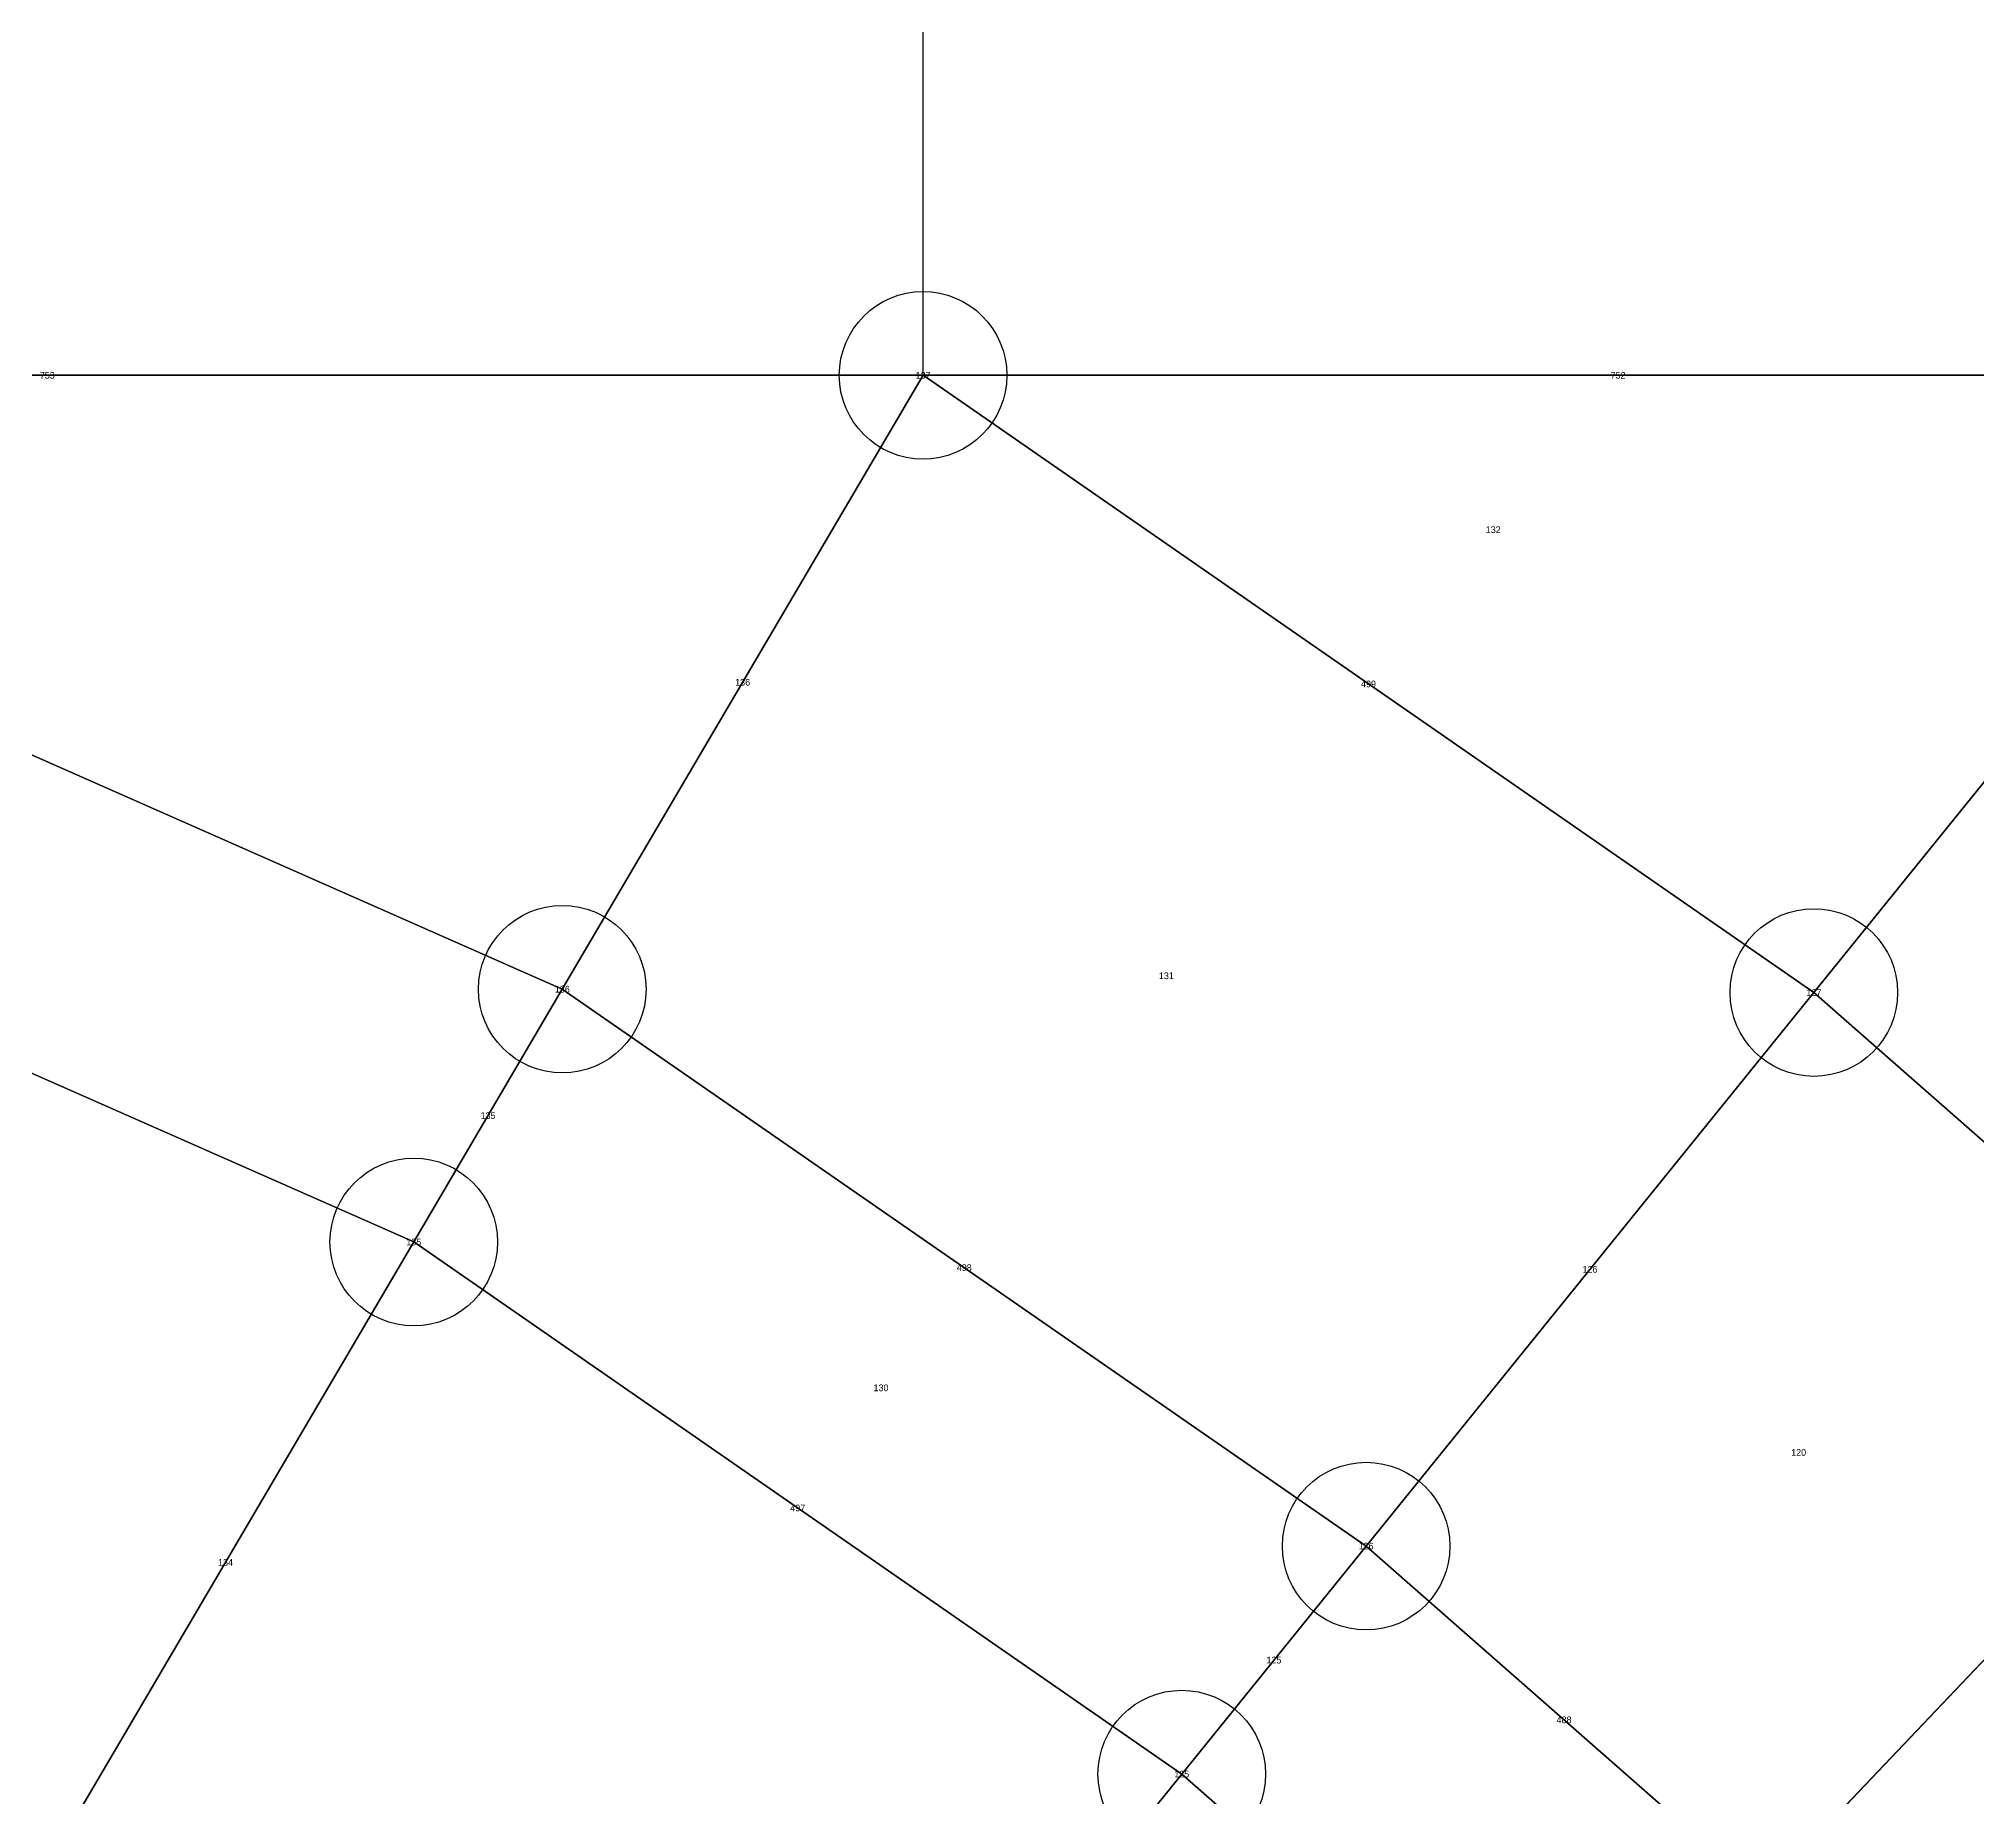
# Model space of a CAD drawing. Extents: x -2.75 to 2.75, y -2.5 to 2.5.
# Drawn here: x 0.838 to 1.417, y 1.451 to 1.975 of the extents above; entities that cross this region are included whole.
import ezdxf
from ezdxf.enums import TextEntityAlignment as Align

# ---------------------------------------------------------------- set-up
doc = ezdxf.new("R2010")
doc.units = 0
doc.header["$MEASUREMENT"] = 0
doc.header["$PDMODE"] = 33
doc.header["$PDSIZE"] = 0.05
for name, color, linetype in [('BRANCHE ESTERNO', 1, 'Continuous'), ('BRANCHE INTERNO', 7, 'Continuous'), ('BRANCHES-Index', 7, 'Continuous'), ('Faces', 7, 'Continuous'), ('Faces-Index', 7, 'Continuous'), ('NODI-Index', 7, 'Continuous'), ('NODO INTRADOSSO INTERNO', 7, 'Continuous')]:
    doc.layers.add(name, color=color, linetype=linetype)

msp = doc.modelspace()

# ---------------------------------------------------------------- linework, layer by layer
at = {"layer": 'BRANCHE ESTERNO'}
msp.add_line((1.1021, 1.875, 1.51691), (1.1021, 2.475, -1.48309), dxfattribs=at)
at = {"layer": 'BRANCHE INTERNO'}
for p, q in [((0.99445, 1.69186, 1.78323), (0.57941, 1.875, 1.78323)), ((1.1021, 1.875, 1.51691), (0.57941, 1.875, 1.78323)), ((0.99445, 1.69186, 1.78323), (1.1021, 1.875, 1.51691)), ((1.36793, 1.69086, 1.51691), (1.1021, 1.875, 1.51691)), ((1.51691, 1.875, 1.1021), (1.1021, 1.875, 1.51691)), ((1.36793, 1.69086, 1.51691), (1.51691, 1.875, 1.1021)), ((0.95012, 1.61644, 1.875), (0.55358, 1.79142, 1.875)), ((0.95012, 1.61644, 1.875), (0.99445, 1.69186, 1.78323)), ((1.23432, 1.52571, 1.78323), (0.99445, 1.69186, 1.78323)), ((1.23432, 1.52571, 1.78323), (1.36793, 1.69086, 1.51691)), ((1.49884, 1.57598, 1.51691), (1.36793, 1.69086, 1.51691)), ((0.83777, 1.4253, 2.07314), (0.95012, 1.61644, 1.875)), ((1.1793, 1.4577, 1.875), (0.95012, 1.61644, 1.875)), ((1.35245, 1.42205, 1.78323), (1.49884, 1.57598, 1.51691)), ((1.1793, 1.4577, 1.875), (1.23432, 1.52571, 1.78323)), ((1.35245, 1.42205, 1.78323), (1.23432, 1.52571, 1.78323)), ((1.03985, 1.28532, 2.07314), (1.1793, 1.4577, 1.875)), ((1.29216, 1.35866, 1.875), (1.1793, 1.4577, 1.875))]:
    msp.add_line(p, q, dxfattribs=at)
at = {"layer": 'Faces'}
for points in [[(0.95012, 1.61644, 1.875), (0.55358, 1.79142, 1.875), (0.57941, 1.875, 1.78323), (0.99445, 1.69186, 1.78323)], [(0.99445, 1.69186, 1.78323), (0.57941, 1.875, 1.78323), (0.57941, 1.875, 1.78323), (1.1021, 1.875, 1.51691)], [(1.23432, 1.52571, 1.78323), (0.99445, 1.69186, 1.78323), (1.1021, 1.875, 1.51691), (1.36793, 1.69086, 1.51691)], [(1.36793, 1.69086, 1.51691), (1.1021, 1.875, 1.51691), (1.1021, 1.875, 1.51691), (1.51691, 1.875, 1.1021)], [(1.49884, 1.57598, 1.51691), (1.36793, 1.69086, 1.51691), (1.51691, 1.875, 1.1021), (1.66208, 1.74761, 1.1021)], [(0.83777, 1.4253, 2.07314), (0.48812, 1.57958, 2.07314), (0.55358, 1.79142, 1.875), (0.95012, 1.61644, 1.875)], [(1.1793, 1.4577, 1.875), (0.95012, 1.61644, 1.875), (0.99445, 1.69186, 1.78323), (1.23432, 1.52571, 1.78323)], [(1.35245, 1.42205, 1.78323), (1.23432, 1.52571, 1.78323), (1.36793, 1.69086, 1.51691), (1.49884, 1.57598, 1.51691)], [(1.03985, 1.28532, 2.07314), (0.83777, 1.4253, 2.07314), (0.95012, 1.61644, 1.875), (1.1793, 1.4577, 1.875)], [(1.38768, 1.38768, 1.78323), (1.35245, 1.42205, 1.78323), (1.49884, 1.57598, 1.51691), (1.5379, 1.5379, 1.51691)], [(1.42205, 1.35245, 1.78323), (1.38768, 1.38768, 1.78323), (1.5379, 1.5379, 1.51691), (1.57598, 1.49884, 1.51691)], [(1.29216, 1.35866, 1.875), (1.1793, 1.4577, 1.875), (1.23432, 1.52571, 1.78323), (1.35245, 1.42205, 1.78323)], [(1.13936, 1.19799, 2.07314), (1.03985, 1.28532, 2.07314), (1.1793, 1.4577, 1.875), (1.29216, 1.35866, 1.875)]]:
    msp.add_3dface(points, dxfattribs=at)
at = {"layer": 'NODO INTRADOSSO INTERNO'}
for p in [(1.1021, 1.875, 1.51691), (0.99445, 1.69186, 1.78323), (1.36793, 1.69086, 1.51691), (0.95012, 1.61644, 1.875), (1.23432, 1.52571, 1.78323), (1.1793, 1.4577, 1.875)]:
    msp.add_point(p, dxfattribs=at)

# ---------------------------------------------------------------- texts
at = {"layer": 'BRANCHES-Index'}
for s, p in [('753', (0.84075, 1.875, 1.65007)), ('752', (1.3095, 1.875, 1.3095)), ('136', (1.04827, 1.78343, 1.65007)), ('499', (1.23502, 1.78293, 1.51691)), ('135', (0.97229, 1.65415, 1.82912)), ('498', (1.11439, 1.60879, 1.78323)), ('126', (1.30113, 1.60828, 1.65007)), ('497', (1.06471, 1.53707, 1.875)), ('134', (0.89395, 1.52087, 1.97407)), ('125', (1.20681, 1.4917, 1.82912)), ('488', (1.29339, 1.47388, 1.78323))]:
    msp.add_text(s, height=0.002, dxfattribs=at).set_placement(p, align=Align.MIDDLE_CENTER)
at = {"layer": 'Faces-Index'}
for s, p in [('132', (1.27226, 1.82896, 1.4132)), ('131', (1.1747, 1.69586, 1.65007)), ('130', (1.08955, 1.57293, 1.82912)), ('120', (1.36339, 1.55365, 1.65007))]:
    msp.add_text(s, height=0.002, dxfattribs=at).set_placement(p, align=Align.MIDDLE_CENTER)
at = {"layer": 'NODI-Index'}
for s, p in [('137', (1.1021, 1.875, 1.51691)), ('136', (0.99445, 1.69186, 1.78323)), ('127', (1.36793, 1.69086, 1.51691)), ('135', (0.95012, 1.61644, 1.875)), ('126', (1.23432, 1.52571, 1.78323)), ('125', (1.1793, 1.4577, 1.875))]:
    msp.add_text(s, height=0.002, dxfattribs=at).set_placement(p, align=Align.MIDDLE_CENTER)

doc.saveas('drawing.dxf')
